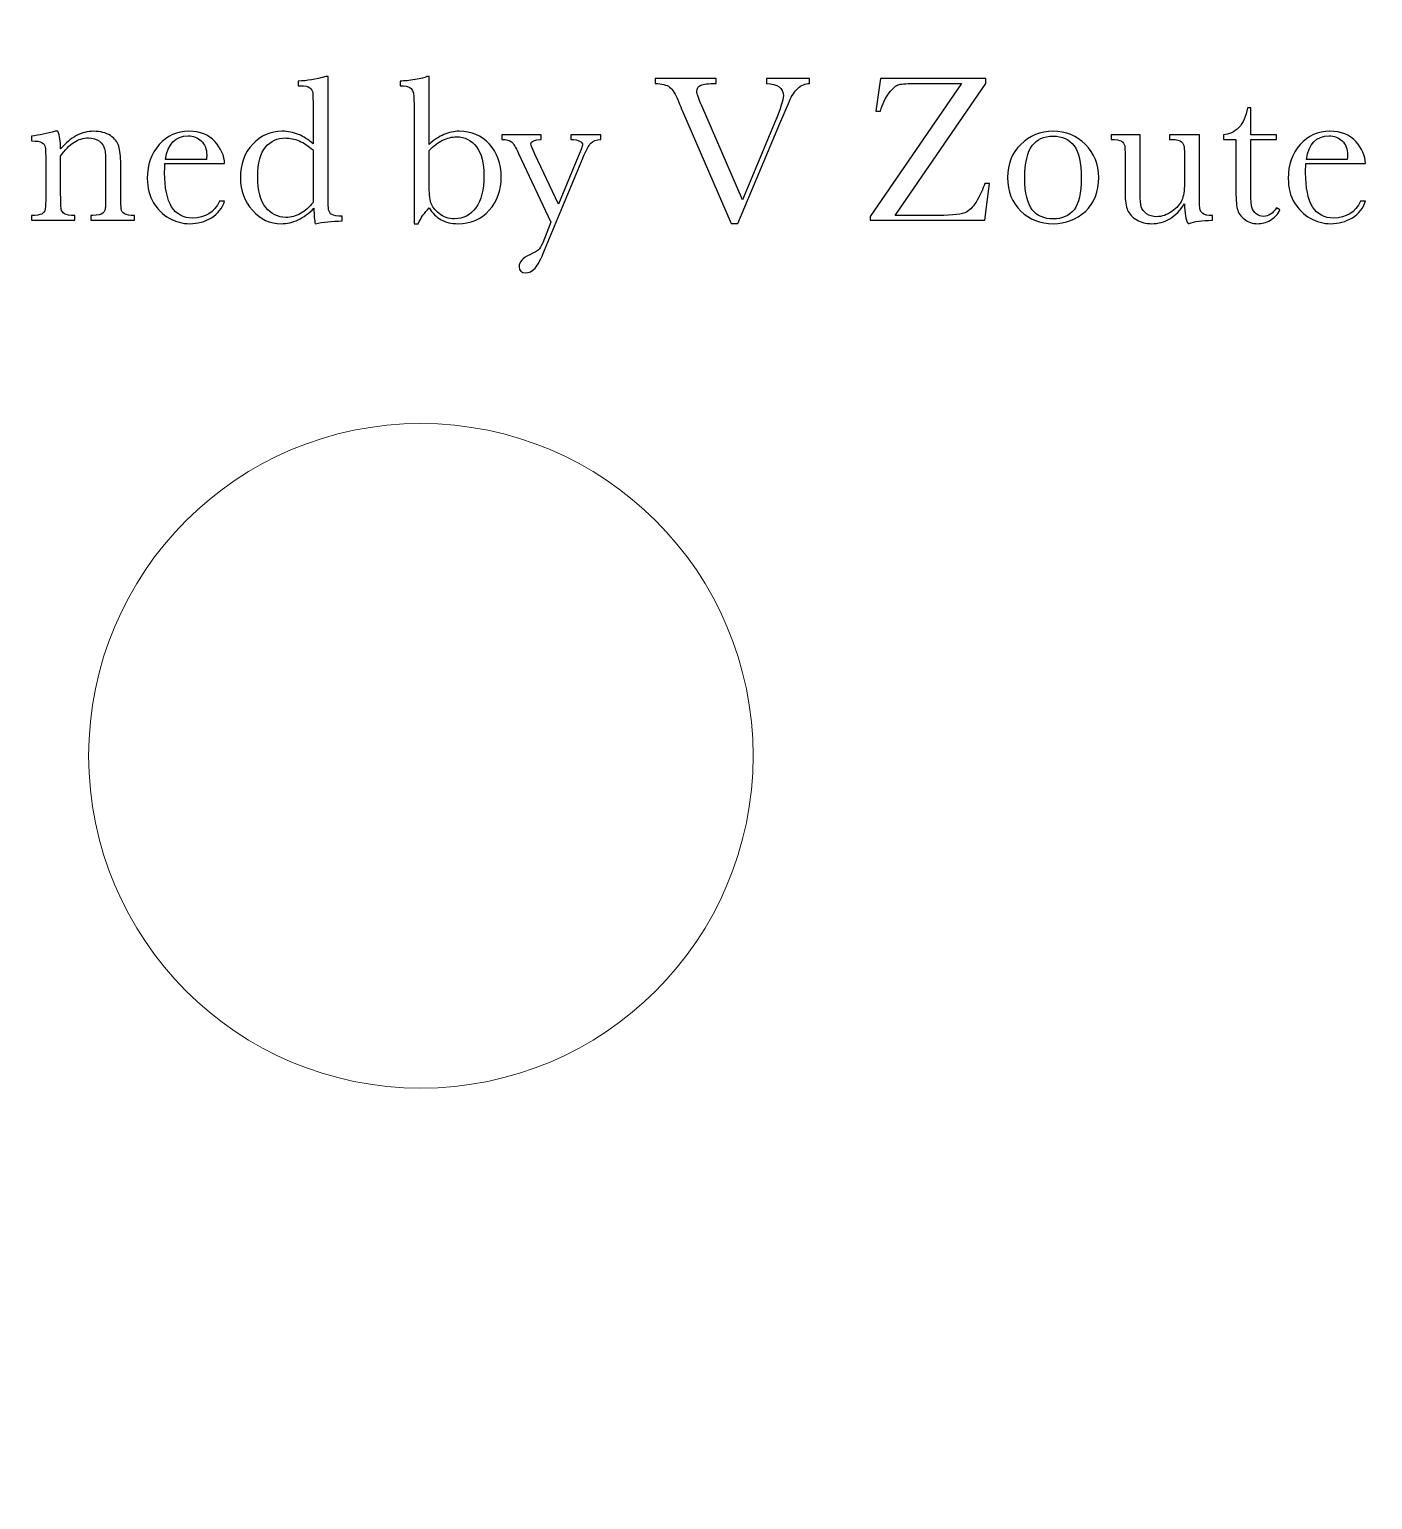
# Model space of a CAD drawing. Header units: centimetres. Extents: x -233 to -82, y 123 to 153.
# Drawn here: x -231.802 to -230.694, y 136.036 to 137.248 of the extents above; entities that cross this region are included whole.
import ezdxf

# ---------------------------------------------------------------- set-up
doc = ezdxf.new("R2010")
doc.units = ezdxf.units.CM
doc.header["$MEASUREMENT"] = 0
doc.layers.add('layer 1', color=7, linetype='Continuous')

msp = doc.modelspace()

# ---------------------------------------------------------------- linework, layer by layer
at = {"layer": 'layer 1', "color": 1, "lineweight": 9}
for points, knots in [([(-172.60329, 135.02047), (-172.60329, 135.02047), (-172.60329, 136.1423), (-172.60329, 136.1423), (-172.60329, 136.1423), (-172.60329, 136.1423), (-173.20442, 136.1423), (-173.20442, 136.1423), (-173.20442, 136.1423), (-173.20442, 136.1423), (-173.20442, 137.14133), (-173.20442, 137.14133), (-173.20442, 137.14133), (-173.20442, 137.14133), (-172.60329, 137.14133), (-172.60329, 137.14133), (-172.60329, 137.14133), (-172.60329, 137.14133), (-172.60329, 138.27586), (-172.60329, 138.27586), (-172.60329, 138.27586), (-172.60329, 138.27586), (-232.60444, 137.28742), (-232.60444, 137.28742), (-232.60444, 137.28742), (-232.60444, 137.28742), (-232.60444, 136.0068), (-232.60444, 136.0068)], [0, 0, 0, 0, 0.125, 0.125, 0.125, 0.125, 0.25, 0.25, 0.25, 0.25, 0.375, 0.375, 0.375, 0.375, 0.5, 0.5, 0.5, 0.5, 0.625, 0.625, 0.625, 0.625, 0.75, 0.75, 0.75, 0.75, 1, 1, 1, 1]), ([(-231.47942, 136.37511), (-231.32804, 136.37511), (-231.20531, 136.49784), (-231.20531, 136.64926), (-231.20531, 136.64926), (-231.20531, 136.80063), (-231.32804, 136.92333), (-231.47942, 136.92333), (-231.47942, 136.92333), (-231.63083, 136.92333), (-231.75353, 136.80063), (-231.75353, 136.64926), (-231.75353, 136.64926), (-231.75353, 136.49784), (-231.63083, 136.37511), (-231.47942, 136.37511)], [0, 0, 0, 0, 0.2, 0.2, 0.2, 0.2, 0.4, 0.4, 0.4, 0.4, 0.6, 0.6, 0.6, 0.6, 1, 1, 1, 1])]:
    msp.add_open_spline(points, degree=3, knots=knots, dxfattribs=at)
at = {"layer": 'layer 1'}
for points, knots in [([(-231.56837, 137.15405), (-231.56837, 137.15405), (-231.56837, 137.1816), (-231.56837, 137.1816), (-231.56837, 137.1816), (-231.56837, 137.18915), (-231.56847, 137.1939), (-231.56867, 137.19585), (-231.56867, 137.19585), (-231.56887, 137.1978), (-231.56967, 137.19925), (-231.57112, 137.2003), (-231.57112, 137.2003), (-231.57257, 137.20135), (-231.57517, 137.20185), (-231.57882, 137.20185), (-231.57882, 137.20185), (-231.57882, 137.20185), (-231.58062, 137.20185), (-231.58062, 137.20185), (-231.58062, 137.20185), (-231.58062, 137.20185), (-231.58062, 137.2058), (-231.58062, 137.2058), (-231.58062, 137.2058), (-231.57367, 137.20595), (-231.56607, 137.2072), (-231.55777, 137.20945), (-231.55777, 137.20945), (-231.55777, 137.20945), (-231.55597, 137.20945), (-231.55597, 137.20945), (-231.55597, 137.20945), (-231.55597, 137.20945), (-231.55597, 137.1146), (-231.55597, 137.1146), (-231.55597, 137.1146), (-231.55597, 137.1064), (-231.55582, 137.1014), (-231.55552, 137.09965), (-231.55552, 137.09965), (-231.55527, 137.09785), (-231.55437, 137.0965), (-231.55282, 137.09565), (-231.55282, 137.09565), (-231.55132, 137.0948), (-231.54852, 137.09435), (-231.54437, 137.09435), (-231.54437, 137.09435), (-231.54437, 137.09435), (-231.54437, 137.0904), (-231.54437, 137.0904), (-231.54437, 137.0904), (-231.55272, 137.09025), (-231.56012, 137.0895), (-231.56657, 137.08815), (-231.56657, 137.08815), (-231.56727, 137.09085), (-231.56762, 137.0951), (-231.56762, 137.1009), (-231.56762, 137.1009), (-231.57187, 137.09665), (-231.57622, 137.0935), (-231.58072, 137.09135), (-231.58072, 137.09135), (-231.58527, 137.0892), (-231.58992, 137.08815), (-231.59472, 137.08815), (-231.59472, 137.08815), (-231.60387, 137.08815), (-231.61172, 137.09185), (-231.61837, 137.0992), (-231.61837, 137.0992), (-231.62502, 137.10655), (-231.62832, 137.11545), (-231.62832, 137.1259), (-231.62832, 137.1259), (-231.62832, 137.13735), (-231.62492, 137.14665), (-231.61817, 137.15375), (-231.61817, 137.15375), (-231.61142, 137.16085), (-231.60332, 137.1644), (-231.59397, 137.1644), (-231.59397, 137.1644), (-231.58922, 137.1644), (-231.58467, 137.16355), (-231.58042, 137.1618), (-231.58042, 137.1618), (-231.57617, 137.16005), (-231.57217, 137.1575), (-231.56837, 137.15405)], [0, 0, 0, 0, 0.0416667, 0.0416667, 0.0416667, 0.0416667, 0.0833333, 0.0833333, 0.0833333, 0.0833333, 0.125, 0.125, 0.125, 0.125, 0.1666667, 0.1666667, 0.1666667, 0.1666667, 0.2083333, 0.2083333, 0.2083333, 0.2083333, 0.25, 0.25, 0.25, 0.25, 0.2916667, 0.2916667, 0.2916667, 0.2916667, 0.3333333, 0.3333333, 0.3333333, 0.3333333, 0.375, 0.375, 0.375, 0.375, 0.4166667, 0.4166667, 0.4166667, 0.4166667, 0.4583333, 0.4583333, 0.4583333, 0.4583333, 0.5, 0.5, 0.5, 0.5, 0.5416667, 0.5416667, 0.5416667, 0.5416667, 0.5833333, 0.5833333, 0.5833333, 0.5833333, 0.625, 0.625, 0.625, 0.625, 0.6666667, 0.6666667, 0.6666667, 0.6666667, 0.7083333, 0.7083333, 0.7083333, 0.7083333, 0.75, 0.75, 0.75, 0.75, 0.7916667, 0.7916667, 0.7916667, 0.7916667, 0.8333333, 0.8333333, 0.8333333, 0.8333333, 0.875, 0.875, 0.875, 0.875, 0.9166667, 0.9166667, 0.9166667, 0.9166667, 1, 1, 1, 1]), ([(-231.48167, 137.08815), (-231.48167, 137.08815), (-231.48502, 137.08815), (-231.48502, 137.08815), (-231.48502, 137.08815), (-231.48502, 137.08815), (-231.48502, 137.18255), (-231.48502, 137.18255), (-231.48502, 137.18255), (-231.48502, 137.18945), (-231.48522, 137.1939), (-231.48557, 137.1959), (-231.48557, 137.1959), (-231.48592, 137.1979), (-231.48687, 137.1994), (-231.48842, 137.2004), (-231.48842, 137.2004), (-231.48997, 137.20135), (-231.49262, 137.20185), (-231.49637, 137.20185), (-231.49637, 137.20185), (-231.49637, 137.20185), (-231.49637, 137.2058), (-231.49637, 137.2058), (-231.49637, 137.2058), (-231.49302, 137.2058), (-231.48892, 137.2062), (-231.48417, 137.207), (-231.48417, 137.207), (-231.47942, 137.2078), (-231.47617, 137.2086), (-231.47442, 137.20945), (-231.47442, 137.20945), (-231.47442, 137.20945), (-231.47262, 137.20945), (-231.47262, 137.20945), (-231.47262, 137.20945), (-231.47262, 137.20945), (-231.47262, 137.1536), (-231.47262, 137.1536), (-231.47262, 137.1536), (-231.46857, 137.15725), (-231.46452, 137.15995), (-231.46037, 137.16175), (-231.46037, 137.16175), (-231.45622, 137.1635), (-231.45207, 137.1644), (-231.44782, 137.1644), (-231.44782, 137.1644), (-231.43767, 137.1644), (-231.42932, 137.16085), (-231.42282, 137.1538), (-231.42282, 137.1538), (-231.41637, 137.14675), (-231.41312, 137.1377), (-231.41312, 137.12675), (-231.41312, 137.12675), (-231.41312, 137.1157), (-231.41642, 137.10655), (-231.42307, 137.0992), (-231.42307, 137.0992), (-231.42972, 137.09185), (-231.43837, 137.08815), (-231.44902, 137.08815), (-231.44902, 137.08815), (-231.45427, 137.08815), (-231.45882, 137.08925), (-231.46277, 137.09145), (-231.46277, 137.09145), (-231.46672, 137.0936), (-231.46997, 137.09685), (-231.47262, 137.10115), (-231.47262, 137.10115), (-231.47637, 137.0974), (-231.47937, 137.0931), (-231.48167, 137.08815)], [0, 0, 0, 0, 0.05, 0.05, 0.05, 0.05, 0.1, 0.1, 0.1, 0.1, 0.15, 0.15, 0.15, 0.15, 0.2, 0.2, 0.2, 0.2, 0.25, 0.25, 0.25, 0.25, 0.3, 0.3, 0.3, 0.3, 0.35, 0.35, 0.35, 0.35, 0.4, 0.4, 0.4, 0.4, 0.45, 0.45, 0.45, 0.45, 0.5, 0.5, 0.5, 0.5, 0.55, 0.55, 0.55, 0.55, 0.6, 0.6, 0.6, 0.6, 0.65, 0.65, 0.65, 0.65, 0.7, 0.7, 0.7, 0.7, 0.75, 0.75, 0.75, 0.75, 0.8, 0.8, 0.8, 0.8, 0.85, 0.85, 0.85, 0.85, 0.9, 0.9, 0.9, 0.9, 1, 1, 1, 1]), ([(-231.21796, 137.08825), (-231.21796, 137.08825), (-231.22331, 137.08825), (-231.22331, 137.08825), (-231.22331, 137.08825), (-231.22331, 137.08825), (-231.26361, 137.1811), (-231.26361, 137.1811), (-231.26361, 137.1811), (-231.26436, 137.18275), (-231.26556, 137.18565), (-231.26716, 137.1897), (-231.26716, 137.1897), (-231.26941, 137.1952), (-231.27176, 137.1989), (-231.27421, 137.2008), (-231.27421, 137.2008), (-231.27666, 137.2027), (-231.28066, 137.2037), (-231.28621, 137.20385), (-231.28621, 137.20385), (-231.28621, 137.20385), (-231.28621, 137.2078), (-231.28621, 137.2078), (-231.28621, 137.2078), (-231.28621, 137.2078), (-231.23591, 137.2078), (-231.23591, 137.2078), (-231.23591, 137.2078), (-231.23591, 137.2078), (-231.23591, 137.20385), (-231.23591, 137.20385), (-231.23591, 137.20385), (-231.24216, 137.20385), (-231.24636, 137.2034), (-231.24851, 137.20245), (-231.24851, 137.20245), (-231.25066, 137.2015), (-231.25176, 137.19975), (-231.25176, 137.1972), (-231.25176, 137.1972), (-231.25176, 137.19555), (-231.25041, 137.19165), (-231.24771, 137.1855), (-231.24771, 137.1855), (-231.24771, 137.1855), (-231.21411, 137.10795), (-231.21411, 137.10795), (-231.21411, 137.10795), (-231.21411, 137.10795), (-231.18716, 137.1725), (-231.18716, 137.1725), (-231.18716, 137.1725), (-231.18261, 137.18325), (-231.18036, 137.1903), (-231.18036, 137.1936), (-231.18036, 137.1936), (-231.18036, 137.2002), (-231.18501, 137.2036), (-231.19436, 137.20385), (-231.19436, 137.20385), (-231.19436, 137.20385), (-231.19436, 137.2078), (-231.19436, 137.2078), (-231.19436, 137.2078), (-231.19436, 137.2078), (-231.15871, 137.2078), (-231.15871, 137.2078), (-231.15871, 137.2078), (-231.15871, 137.2078), (-231.15871, 137.20385), (-231.15871, 137.20385), (-231.15871, 137.20385), (-231.16236, 137.2037), (-231.16551, 137.2024), (-231.16826, 137.19995), (-231.16826, 137.19995), (-231.17101, 137.1975), (-231.17341, 137.19385), (-231.17541, 137.1891), (-231.17541, 137.1891), (-231.17541, 137.1891), (-231.18326, 137.17075), (-231.18326, 137.17075), (-231.18326, 137.17075), (-231.18326, 137.17075), (-231.21796, 137.08825), (-231.21796, 137.08825)], [0, 0, 0, 0, 0.0434783, 0.0434783, 0.0434783, 0.0434783, 0.0869565, 0.0869565, 0.0869565, 0.0869565, 0.1304348, 0.1304348, 0.1304348, 0.1304348, 0.173913, 0.173913, 0.173913, 0.173913, 0.2173913, 0.2173913, 0.2173913, 0.2173913, 0.2608696, 0.2608696, 0.2608696, 0.2608696, 0.3043478, 0.3043478, 0.3043478, 0.3043478, 0.3478261, 0.3478261, 0.3478261, 0.3478261, 0.3913043, 0.3913043, 0.3913043, 0.3913043, 0.4347826, 0.4347826, 0.4347826, 0.4347826, 0.4782609, 0.4782609, 0.4782609, 0.4782609, 0.5217391, 0.5217391, 0.5217391, 0.5217391, 0.5652174, 0.5652174, 0.5652174, 0.5652174, 0.6086957, 0.6086957, 0.6086957, 0.6086957, 0.6521739, 0.6521739, 0.6521739, 0.6521739, 0.6956522, 0.6956522, 0.6956522, 0.6956522, 0.7391304, 0.7391304, 0.7391304, 0.7391304, 0.7826087, 0.7826087, 0.7826087, 0.7826087, 0.826087, 0.826087, 0.826087, 0.826087, 0.8695652, 0.8695652, 0.8695652, 0.8695652, 0.9130435, 0.9130435, 0.9130435, 0.9130435, 1, 1, 1, 1]), ([(-231.10866, 137.091), (-231.10866, 137.091), (-231.10866, 137.094), (-231.10866, 137.094), (-231.10866, 137.094), (-231.10866, 137.094), (-231.03331, 137.20385), (-231.03331, 137.20385), (-231.03331, 137.20385), (-231.03331, 137.20385), (-231.06966, 137.20385), (-231.06966, 137.20385), (-231.06966, 137.20385), (-231.07746, 137.20385), (-231.08256, 137.20355), (-231.08491, 137.2029), (-231.08491, 137.2029), (-231.08731, 137.20225), (-231.09006, 137.2), (-231.09316, 137.19605), (-231.09316, 137.19605), (-231.09626, 137.1921), (-231.09861, 137.18705), (-231.10021, 137.1809), (-231.10021, 137.1809), (-231.10021, 137.1809), (-231.10401, 137.1809), (-231.10401, 137.1809), (-231.10401, 137.1809), (-231.10401, 137.1809), (-231.10021, 137.2078), (-231.10021, 137.2078), (-231.10021, 137.2078), (-231.10021, 137.2078), (-231.01341, 137.2078), (-231.01341, 137.2078), (-231.01341, 137.2078), (-231.01341, 137.2078), (-231.01341, 137.20385), (-231.01341, 137.20385), (-231.01341, 137.20385), (-231.01341, 137.20385), (-231.08801, 137.09495), (-231.08801, 137.09495), (-231.08801, 137.09495), (-231.08801, 137.09495), (-231.05236, 137.09495), (-231.05236, 137.09495), (-231.05236, 137.09495), (-231.04021, 137.09495), (-231.03251, 137.0959), (-231.02926, 137.0978), (-231.02926, 137.0978), (-231.02601, 137.0997), (-231.02301, 137.103), (-231.02036, 137.10765), (-231.02036, 137.10765), (-231.01771, 137.1123), (-231.01566, 137.1168), (-231.01426, 137.12125), (-231.01426, 137.12125), (-231.01426, 137.12125), (-231.01031, 137.12125), (-231.01031, 137.12125), (-231.01031, 137.12125), (-231.01031, 137.12125), (-231.01426, 137.091), (-231.01426, 137.091), (-231.01426, 137.091), (-231.01426, 137.091), (-231.10866, 137.091), (-231.10866, 137.091)], [0, 0, 0, 0, 0.0526316, 0.0526316, 0.0526316, 0.0526316, 0.1052632, 0.1052632, 0.1052632, 0.1052632, 0.1578947, 0.1578947, 0.1578947, 0.1578947, 0.2105263, 0.2105263, 0.2105263, 0.2105263, 0.2631579, 0.2631579, 0.2631579, 0.2631579, 0.3157895, 0.3157895, 0.3157895, 0.3157895, 0.3684211, 0.3684211, 0.3684211, 0.3684211, 0.4210526, 0.4210526, 0.4210526, 0.4210526, 0.4736842, 0.4736842, 0.4736842, 0.4736842, 0.5263158, 0.5263158, 0.5263158, 0.5263158, 0.5789474, 0.5789474, 0.5789474, 0.5789474, 0.6315789, 0.6315789, 0.6315789, 0.6315789, 0.6842105, 0.6842105, 0.6842105, 0.6842105, 0.7368421, 0.7368421, 0.7368421, 0.7368421, 0.7894737, 0.7894737, 0.7894737, 0.7894737, 0.8421053, 0.8421053, 0.8421053, 0.8421053, 0.8947368, 0.8947368, 0.8947368, 0.8947368, 1, 1, 1, 1]), ([(-230.77346, 137.1576), (-230.77346, 137.1576), (-230.79471, 137.1576), (-230.79471, 137.1576), (-230.79471, 137.1576), (-230.79471, 137.1576), (-230.79471, 137.11495), (-230.79471, 137.11495), (-230.79471, 137.11495), (-230.79471, 137.1084), (-230.79441, 137.10395), (-230.79386, 137.1017), (-230.79386, 137.1017), (-230.79331, 137.09945), (-230.79206, 137.0976), (-230.79021, 137.09625), (-230.79021, 137.09625), (-230.78836, 137.0949), (-230.78636, 137.0942), (-230.78421, 137.0942), (-230.78421, 137.0942), (-230.78006, 137.0942), (-230.77651, 137.09655), (-230.77346, 137.10125), (-230.77346, 137.10125), (-230.77346, 137.10125), (-230.77071, 137.0996), (-230.77071, 137.0996), (-230.77071, 137.0996), (-230.77246, 137.09585), (-230.77511, 137.093), (-230.77856, 137.09105), (-230.77856, 137.09105), (-230.78206, 137.0891), (-230.78556, 137.08815), (-230.78911, 137.08815), (-230.78911, 137.08815), (-230.79326, 137.08815), (-230.79686, 137.0894), (-230.80001, 137.09185), (-230.80001, 137.09185), (-230.80316, 137.0943), (-230.80511, 137.09715), (-230.80586, 137.1004), (-230.80586, 137.1004), (-230.80666, 137.10365), (-230.80706, 137.1094), (-230.80706, 137.1176), (-230.80706, 137.1176), (-230.80706, 137.1176), (-230.80706, 137.1576), (-230.80706, 137.1576), (-230.80706, 137.1576), (-230.80706, 137.1576), (-230.81731, 137.1576), (-230.81731, 137.1576), (-230.81731, 137.1576), (-230.81731, 137.1576), (-230.81731, 137.16155), (-230.81731, 137.16155), (-230.81731, 137.16155), (-230.81256, 137.16165), (-230.80836, 137.16365), (-230.80461, 137.1675), (-230.80461, 137.1675), (-230.80091, 137.17135), (-230.79856, 137.1767), (-230.79751, 137.18365), (-230.79751, 137.18365), (-230.79751, 137.18365), (-230.79471, 137.18365), (-230.79471, 137.18365), (-230.79471, 137.18365), (-230.79471, 137.18365), (-230.79471, 137.16155), (-230.79471, 137.16155), (-230.79471, 137.16155), (-230.79471, 137.16155), (-230.77346, 137.16155), (-230.77346, 137.16155), (-230.77346, 137.16155), (-230.77346, 137.16155), (-230.77346, 137.1576), (-230.77346, 137.1576)], [0, 0, 0, 0, 0.0454545, 0.0454545, 0.0454545, 0.0454545, 0.0909091, 0.0909091, 0.0909091, 0.0909091, 0.1363636, 0.1363636, 0.1363636, 0.1363636, 0.1818182, 0.1818182, 0.1818182, 0.1818182, 0.2272727, 0.2272727, 0.2272727, 0.2272727, 0.2727273, 0.2727273, 0.2727273, 0.2727273, 0.3181818, 0.3181818, 0.3181818, 0.3181818, 0.3636364, 0.3636364, 0.3636364, 0.3636364, 0.4090909, 0.4090909, 0.4090909, 0.4090909, 0.4545455, 0.4545455, 0.4545455, 0.4545455, 0.5, 0.5, 0.5, 0.5, 0.5454545, 0.5454545, 0.5454545, 0.5454545, 0.5909091, 0.5909091, 0.5909091, 0.5909091, 0.6363636, 0.6363636, 0.6363636, 0.6363636, 0.6818182, 0.6818182, 0.6818182, 0.6818182, 0.7272727, 0.7272727, 0.7272727, 0.7272727, 0.7727273, 0.7727273, 0.7727273, 0.7727273, 0.8181818, 0.8181818, 0.8181818, 0.8181818, 0.8636364, 0.8636364, 0.8636364, 0.8636364, 0.9090909, 0.9090909, 0.9090909, 0.9090909, 1, 1, 1, 1]), ([(-231.78117, 137.1644), (-231.78117, 137.1644), (-231.77887, 137.1644), (-231.77887, 137.1644), (-231.77887, 137.1644), (-231.77752, 137.16085), (-231.77677, 137.156), (-231.77662, 137.14985), (-231.77662, 137.14985), (-231.77247, 137.1547), (-231.76817, 137.15835), (-231.76362, 137.1608), (-231.76362, 137.1608), (-231.75907, 137.1632), (-231.75437, 137.1644), (-231.74942, 137.1644), (-231.74942, 137.1644), (-231.74377, 137.1644), (-231.73917, 137.1632), (-231.73557, 137.16085), (-231.73557, 137.16085), (-231.73197, 137.1585), (-231.72967, 137.1556), (-231.72862, 137.1522), (-231.72862, 137.1522), (-231.72757, 137.14875), (-231.72707, 137.1438), (-231.72707, 137.13725), (-231.72707, 137.13725), (-231.72707, 137.13725), (-231.72707, 137.1152), (-231.72707, 137.1152), (-231.72707, 137.1152), (-231.72707, 137.10705), (-231.72692, 137.10205), (-231.72662, 137.1003), (-231.72662, 137.1003), (-231.72637, 137.09855), (-231.72547, 137.0972), (-231.72392, 137.0963), (-231.72392, 137.0963), (-231.72242, 137.0954), (-231.71962, 137.09495), (-231.71557, 137.09495), (-231.71557, 137.09495), (-231.71557, 137.09495), (-231.71557, 137.091), (-231.71557, 137.091), (-231.71557, 137.091), (-231.71557, 137.091), (-231.75162, 137.091), (-231.75162, 137.091), (-231.75162, 137.091), (-231.75162, 137.091), (-231.75162, 137.09495), (-231.75162, 137.09495), (-231.75162, 137.09495), (-231.75162, 137.09495), (-231.75002, 137.09495), (-231.75002, 137.09495), (-231.75002, 137.09495), (-231.74587, 137.09495), (-231.74317, 137.09555), (-231.74192, 137.0968), (-231.74192, 137.0968), (-231.74067, 137.098), (-231.73992, 137.0994), (-231.73977, 137.101), (-231.73977, 137.101), (-231.73962, 137.1026), (-231.73952, 137.10735), (-231.73952, 137.1152), (-231.73952, 137.1152), (-231.73952, 137.1152), (-231.73952, 137.13795), (-231.73952, 137.13795), (-231.73952, 137.13795), (-231.73952, 137.1435), (-231.73977, 137.1475), (-231.74032, 137.1499), (-231.74032, 137.1499), (-231.74087, 137.15225), (-231.74232, 137.15435), (-231.74467, 137.1562), (-231.74467, 137.1562), (-231.74707, 137.15805), (-231.75012, 137.15895), (-231.75377, 137.15895), (-231.75377, 137.15895), (-231.75797, 137.15895), (-231.76197, 137.1577), (-231.76577, 137.1552), (-231.76577, 137.1552), (-231.76962, 137.1527), (-231.77322, 137.14895), (-231.77662, 137.14395), (-231.77662, 137.14395), (-231.77662, 137.14395), (-231.77662, 137.1152), (-231.77662, 137.1152), (-231.77662, 137.1152), (-231.77662, 137.10705), (-231.77647, 137.10205), (-231.77612, 137.1003), (-231.77612, 137.1003), (-231.77582, 137.09855), (-231.77492, 137.0972), (-231.77337, 137.0963), (-231.77337, 137.0963), (-231.77187, 137.0954), (-231.76907, 137.09495), (-231.76492, 137.09495), (-231.76492, 137.09495), (-231.76492, 137.09495), (-231.76492, 137.091), (-231.76492, 137.091), (-231.76492, 137.091), (-231.76492, 137.091), (-231.80057, 137.091), (-231.80057, 137.091), (-231.80057, 137.091), (-231.80057, 137.091), (-231.80057, 137.09495), (-231.80057, 137.09495), (-231.80057, 137.09495), (-231.79662, 137.09495), (-231.79382, 137.09535), (-231.79227, 137.09615), (-231.79227, 137.09615), (-231.79072, 137.09695), (-231.78977, 137.0982), (-231.78942, 137.09985), (-231.78942, 137.09985), (-231.78907, 137.1015), (-231.78887, 137.1066), (-231.78887, 137.1152), (-231.78887, 137.1152), (-231.78887, 137.1152), (-231.78887, 137.1362), (-231.78887, 137.1362), (-231.78887, 137.1362), (-231.78887, 137.14445), (-231.78902, 137.14945), (-231.78932, 137.1512), (-231.78932, 137.1512), (-231.78962, 137.15295), (-231.79052, 137.15425), (-231.79207, 137.15515), (-231.79207, 137.15515), (-231.79362, 137.156), (-231.79642, 137.15645), (-231.80057, 137.15645), (-231.80057, 137.15645), (-231.80057, 137.15645), (-231.80057, 137.1604), (-231.80057, 137.1604), (-231.80057, 137.1604), (-231.79422, 137.1611), (-231.78777, 137.16245), (-231.78117, 137.1644)], [0, 0, 0, 0, 0.0243902, 0.0243902, 0.0243902, 0.0243902, 0.0487805, 0.0487805, 0.0487805, 0.0487805, 0.0731707, 0.0731707, 0.0731707, 0.0731707, 0.097561, 0.097561, 0.097561, 0.097561, 0.1219512, 0.1219512, 0.1219512, 0.1219512, 0.1463415, 0.1463415, 0.1463415, 0.1463415, 0.1707317, 0.1707317, 0.1707317, 0.1707317, 0.195122, 0.195122, 0.195122, 0.195122, 0.2195122, 0.2195122, 0.2195122, 0.2195122, 0.2439024, 0.2439024, 0.2439024, 0.2439024, 0.2682927, 0.2682927, 0.2682927, 0.2682927, 0.2926829, 0.2926829, 0.2926829, 0.2926829, 0.3170732, 0.3170732, 0.3170732, 0.3170732, 0.3414634, 0.3414634, 0.3414634, 0.3414634, 0.3658537, 0.3658537, 0.3658537, 0.3658537, 0.3902439, 0.3902439, 0.3902439, 0.3902439, 0.4146341, 0.4146341, 0.4146341, 0.4146341, 0.4390244, 0.4390244, 0.4390244, 0.4390244, 0.4634146, 0.4634146, 0.4634146, 0.4634146, 0.4878049, 0.4878049, 0.4878049, 0.4878049, 0.5121951, 0.5121951, 0.5121951, 0.5121951, 0.5365854, 0.5365854, 0.5365854, 0.5365854, 0.5609756, 0.5609756, 0.5609756, 0.5609756, 0.5853659, 0.5853659, 0.5853659, 0.5853659, 0.6097561, 0.6097561, 0.6097561, 0.6097561, 0.6341463, 0.6341463, 0.6341463, 0.6341463, 0.6585366, 0.6585366, 0.6585366, 0.6585366, 0.6829268, 0.6829268, 0.6829268, 0.6829268, 0.7073171, 0.7073171, 0.7073171, 0.7073171, 0.7317073, 0.7317073, 0.7317073, 0.7317073, 0.7560976, 0.7560976, 0.7560976, 0.7560976, 0.7804878, 0.7804878, 0.7804878, 0.7804878, 0.804878, 0.804878, 0.804878, 0.804878, 0.8292683, 0.8292683, 0.8292683, 0.8292683, 0.8536585, 0.8536585, 0.8536585, 0.8536585, 0.8780488, 0.8780488, 0.8780488, 0.8780488, 0.902439, 0.902439, 0.902439, 0.902439, 0.9268293, 0.9268293, 0.9268293, 0.9268293, 0.9512195, 0.9512195, 0.9512195, 0.9512195, 1, 1, 1, 1]), ([(-231.64132, 137.1377), (-231.64132, 137.1377), (-231.69052, 137.1377), (-231.69052, 137.1377), (-231.69052, 137.1377), (-231.69072, 137.1343), (-231.69082, 137.13175), (-231.69082, 137.1301), (-231.69082, 137.1301), (-231.69082, 137.1177), (-231.68887, 137.1084), (-231.68502, 137.10215), (-231.68502, 137.10215), (-231.68117, 137.0959), (-231.67537, 137.0928), (-231.66767, 137.0928), (-231.66767, 137.0928), (-231.65722, 137.0928), (-231.64982, 137.0975), (-231.64547, 137.10685), (-231.64547, 137.10685), (-231.64547, 137.10685), (-231.64132, 137.10685), (-231.64132, 137.10685), (-231.64132, 137.10685), (-231.64317, 137.101), (-231.64677, 137.0964), (-231.65222, 137.0931), (-231.65222, 137.0931), (-231.65767, 137.0898), (-231.66362, 137.08815), (-231.67007, 137.08815), (-231.67007, 137.08815), (-231.67602, 137.08815), (-231.68167, 137.08965), (-231.68697, 137.0927), (-231.68697, 137.0927), (-231.69232, 137.0957), (-231.69667, 137.09995), (-231.70002, 137.1055), (-231.70002, 137.1055), (-231.70342, 137.111), (-231.70512, 137.1177), (-231.70512, 137.12555), (-231.70512, 137.12555), (-231.70512, 137.1367), (-231.70187, 137.14595), (-231.69532, 137.15335), (-231.69532, 137.15335), (-231.68877, 137.1607), (-231.68062, 137.1644), (-231.67077, 137.1644), (-231.67077, 137.1644), (-231.66152, 137.1644), (-231.65437, 137.1616), (-231.64932, 137.15595), (-231.64932, 137.15595), (-231.64427, 137.1503), (-231.64162, 137.14425), (-231.64132, 137.1377)], [0, 0, 0, 0, 0.0625, 0.0625, 0.0625, 0.0625, 0.125, 0.125, 0.125, 0.125, 0.1875, 0.1875, 0.1875, 0.1875, 0.25, 0.25, 0.25, 0.25, 0.3125, 0.3125, 0.3125, 0.3125, 0.375, 0.375, 0.375, 0.375, 0.4375, 0.4375, 0.4375, 0.4375, 0.5, 0.5, 0.5, 0.5, 0.5625, 0.5625, 0.5625, 0.5625, 0.625, 0.625, 0.625, 0.625, 0.6875, 0.6875, 0.6875, 0.6875, 0.75, 0.75, 0.75, 0.75, 0.8125, 0.8125, 0.8125, 0.8125, 0.875, 0.875, 0.875, 0.875, 1, 1, 1, 1]), ([(-231.65637, 137.14115), (-231.65622, 137.14245), (-231.65612, 137.1436), (-231.65612, 137.14465), (-231.65612, 137.14465), (-231.65612, 137.1497), (-231.65762, 137.15365), (-231.66057, 137.15645), (-231.66057, 137.15645), (-231.66352, 137.1592), (-231.66717, 137.1606), (-231.67147, 137.1606), (-231.67147, 137.1606), (-231.68192, 137.1606), (-231.68812, 137.1541), (-231.69017, 137.14115), (-231.69017, 137.14115), (-231.69017, 137.14115), (-231.65637, 137.14115), (-231.65637, 137.14115)], [0, 0, 0, 0, 0.1666667, 0.1666667, 0.1666667, 0.1666667, 0.3333333, 0.3333333, 0.3333333, 0.3333333, 0.5, 0.5, 0.5, 0.5, 0.6666667, 0.6666667, 0.6666667, 0.6666667, 1, 1, 1, 1]), ([(-231.36591, 137.10435), (-231.36591, 137.10435), (-231.34956, 137.14355), (-231.34956, 137.14355), (-231.34956, 137.14355), (-231.34721, 137.1493), (-231.34601, 137.15245), (-231.34601, 137.1531), (-231.34601, 137.1531), (-231.34601, 137.15595), (-231.34921, 137.15745), (-231.35561, 137.1576), (-231.35561, 137.1576), (-231.35561, 137.1576), (-231.35561, 137.16155), (-231.35561, 137.16155), (-231.35561, 137.16155), (-231.35561, 137.16155), (-231.33081, 137.16155), (-231.33081, 137.16155), (-231.33081, 137.16155), (-231.33081, 137.16155), (-231.33081, 137.1576), (-231.33081, 137.1576), (-231.33081, 137.1576), (-231.33466, 137.1574), (-231.33746, 137.15635), (-231.33921, 137.1545), (-231.33921, 137.1545), (-231.34101, 137.15265), (-231.34321, 137.1485), (-231.34586, 137.14215), (-231.34586, 137.14215), (-231.34586, 137.14215), (-231.37731, 137.0663), (-231.37731, 137.0663), (-231.37731, 137.0663), (-231.38026, 137.05905), (-231.38291, 137.05415), (-231.38521, 137.0515), (-231.38521, 137.0515), (-231.38751, 137.0489), (-231.39006, 137.0476), (-231.39281, 137.0476), (-231.39281, 137.0476), (-231.39656, 137.0476), (-231.39841, 137.0493), (-231.39841, 137.05265), (-231.39841, 137.05265), (-231.39841, 137.0566), (-231.39541, 137.0599), (-231.38946, 137.0626), (-231.38946, 137.0626), (-231.38596, 137.06415), (-231.38361, 137.06545), (-231.38241, 137.06655), (-231.38241, 137.06655), (-231.38126, 137.06765), (-231.38006, 137.06965), (-231.37891, 137.0725), (-231.37891, 137.0725), (-231.37891, 137.0725), (-231.37221, 137.0893), (-231.37221, 137.0893), (-231.37221, 137.0893), (-231.37221, 137.0893), (-231.39876, 137.1461), (-231.39876, 137.1461), (-231.39876, 137.1461), (-231.40111, 137.1511), (-231.40301, 137.15425), (-231.40456, 137.1556), (-231.40456, 137.1556), (-231.40611, 137.15695), (-231.40876, 137.1576), (-231.41251, 137.1576), (-231.41251, 137.1576), (-231.41251, 137.1576), (-231.41251, 137.16155), (-231.41251, 137.16155), (-231.41251, 137.16155), (-231.41251, 137.16155), (-231.38016, 137.16155), (-231.38016, 137.16155), (-231.38016, 137.16155), (-231.38016, 137.16155), (-231.38016, 137.1576), (-231.38016, 137.1576), (-231.38016, 137.1576), (-231.38581, 137.1574), (-231.38866, 137.1562), (-231.38866, 137.15405), (-231.38866, 137.15405), (-231.38866, 137.1532), (-231.38756, 137.15035), (-231.38531, 137.1456), (-231.38531, 137.1456), (-231.38531, 137.1456), (-231.36591, 137.10435), (-231.36591, 137.10435)], [0, 0, 0, 0, 0.0384615, 0.0384615, 0.0384615, 0.0384615, 0.0769231, 0.0769231, 0.0769231, 0.0769231, 0.1153846, 0.1153846, 0.1153846, 0.1153846, 0.1538462, 0.1538462, 0.1538462, 0.1538462, 0.1923077, 0.1923077, 0.1923077, 0.1923077, 0.2307692, 0.2307692, 0.2307692, 0.2307692, 0.2692308, 0.2692308, 0.2692308, 0.2692308, 0.3076923, 0.3076923, 0.3076923, 0.3076923, 0.3461538, 0.3461538, 0.3461538, 0.3461538, 0.3846154, 0.3846154, 0.3846154, 0.3846154, 0.4230769, 0.4230769, 0.4230769, 0.4230769, 0.4615385, 0.4615385, 0.4615385, 0.4615385, 0.5, 0.5, 0.5, 0.5, 0.5384615, 0.5384615, 0.5384615, 0.5384615, 0.5769231, 0.5769231, 0.5769231, 0.5769231, 0.6153846, 0.6153846, 0.6153846, 0.6153846, 0.6538462, 0.6538462, 0.6538462, 0.6538462, 0.6923077, 0.6923077, 0.6923077, 0.6923077, 0.7307692, 0.7307692, 0.7307692, 0.7307692, 0.7692308, 0.7692308, 0.7692308, 0.7692308, 0.8076923, 0.8076923, 0.8076923, 0.8076923, 0.8461538, 0.8461538, 0.8461538, 0.8461538, 0.8846154, 0.8846154, 0.8846154, 0.8846154, 0.9230769, 0.9230769, 0.9230769, 0.9230769, 1, 1, 1, 1]), ([(-230.99541, 137.1264), (-230.99541, 137.1372), (-230.99181, 137.14625), (-230.98456, 137.1535), (-230.98456, 137.1535), (-230.97731, 137.16075), (-230.96841, 137.1644), (-230.95786, 137.1644), (-230.95786, 137.1644), (-230.94721, 137.1644), (-230.93831, 137.16075), (-230.93106, 137.15345), (-230.93106, 137.15345), (-230.92381, 137.14615), (-230.92021, 137.13715), (-230.92021, 137.1264), (-230.92021, 137.1264), (-230.92021, 137.1145), (-230.92386, 137.10515), (-230.93121, 137.09835), (-230.93121, 137.09835), (-230.93856, 137.09155), (-230.94746, 137.08815), (-230.95786, 137.08815), (-230.95786, 137.08815), (-230.96826, 137.08815), (-230.97711, 137.0916), (-230.98441, 137.09855), (-230.98441, 137.09855), (-230.99176, 137.10545), (-230.99541, 137.11475), (-230.99541, 137.1264)], [0, 0, 0, 0, 0.1111111, 0.1111111, 0.1111111, 0.1111111, 0.2222222, 0.2222222, 0.2222222, 0.2222222, 0.3333333, 0.3333333, 0.3333333, 0.3333333, 0.4444444, 0.4444444, 0.4444444, 0.4444444, 0.5555556, 0.5555556, 0.5555556, 0.5555556, 0.6666667, 0.6666667, 0.6666667, 0.6666667, 0.7777778, 0.7777778, 0.7777778, 0.7777778, 1, 1, 1, 1]), ([(-230.83711, 137.16155), (-230.83711, 137.16155), (-230.83711, 137.1153), (-230.83711, 137.1153), (-230.83711, 137.1153), (-230.83711, 137.1076), (-230.83701, 137.1028), (-230.83676, 137.10085), (-230.83676, 137.10085), (-230.83651, 137.0989), (-230.83566, 137.0974), (-230.83421, 137.09645), (-230.83421, 137.09645), (-230.83276, 137.09545), (-230.83011, 137.09495), (-230.82636, 137.09495), (-230.82636, 137.09495), (-230.82636, 137.09495), (-230.82636, 137.091), (-230.82636, 137.091), (-230.82636, 137.091), (-230.83506, 137.0909), (-230.84141, 137.09), (-230.84546, 137.08825), (-230.84546, 137.08825), (-230.84546, 137.08825), (-230.84651, 137.08825), (-230.84651, 137.08825), (-230.84651, 137.08825), (-230.84836, 137.0914), (-230.84931, 137.09685), (-230.84941, 137.1046), (-230.84941, 137.1046), (-230.85291, 137.09915), (-230.85691, 137.09505), (-230.86141, 137.0923), (-230.86141, 137.0923), (-230.86596, 137.08955), (-230.87091, 137.08815), (-230.87636, 137.08815), (-230.87636, 137.08815), (-230.88111, 137.08815), (-230.88526, 137.08925), (-230.88886, 137.0914), (-230.88886, 137.0914), (-230.89251, 137.09355), (-230.89496, 137.09615), (-230.89631, 137.09925), (-230.89631, 137.09925), (-230.89766, 137.10235), (-230.89836, 137.10705), (-230.89836, 137.1133), (-230.89836, 137.1133), (-230.89836, 137.1133), (-230.89836, 137.13735), (-230.89836, 137.13735), (-230.89836, 137.13735), (-230.89836, 137.1455), (-230.89851, 137.15045), (-230.89876, 137.1523), (-230.89876, 137.1523), (-230.89906, 137.1541), (-230.89996, 137.15545), (-230.90146, 137.1563), (-230.90146, 137.1563), (-230.90301, 137.15715), (-230.90581, 137.1576), (-230.90986, 137.1576), (-230.90986, 137.1576), (-230.90986, 137.1576), (-230.90986, 137.16155), (-230.90986, 137.16155), (-230.90986, 137.16155), (-230.90986, 137.16155), (-230.88596, 137.16155), (-230.88596, 137.16155), (-230.88596, 137.16155), (-230.88596, 137.16155), (-230.88596, 137.1126), (-230.88596, 137.1126), (-230.88596, 137.1126), (-230.88596, 137.1078), (-230.88566, 137.1043), (-230.88506, 137.10215), (-230.88506, 137.10215), (-230.88451, 137.09995), (-230.88301, 137.09805), (-230.88066, 137.0964), (-230.88066, 137.0964), (-230.87831, 137.09475), (-230.87561, 137.09395), (-230.87251, 137.09395), (-230.87251, 137.09395), (-230.86806, 137.09395), (-230.86386, 137.0954), (-230.85981, 137.0983), (-230.85981, 137.0983), (-230.85581, 137.1012), (-230.85306, 137.10425), (-230.85161, 137.1075), (-230.85161, 137.1075), (-230.85016, 137.11075), (-230.84941, 137.11535), (-230.84941, 137.1214), (-230.84941, 137.1214), (-230.84941, 137.1214), (-230.84941, 137.13735), (-230.84941, 137.13735), (-230.84941, 137.13735), (-230.84941, 137.14505), (-230.84951, 137.14975), (-230.84966, 137.1514), (-230.84966, 137.1514), (-230.84986, 137.15305), (-230.85061, 137.1545), (-230.85186, 137.15575), (-230.85186, 137.15575), (-230.85316, 137.157), (-230.85586, 137.1576), (-230.85991, 137.1576), (-230.85991, 137.1576), (-230.85991, 137.1576), (-230.86176, 137.1576), (-230.86176, 137.1576), (-230.86176, 137.1576), (-230.86176, 137.1576), (-230.86176, 137.16155), (-230.86176, 137.16155), (-230.86176, 137.16155), (-230.86176, 137.16155), (-230.83711, 137.16155), (-230.83711, 137.16155)], [0, 0, 0, 0, 0.0294118, 0.0294118, 0.0294118, 0.0294118, 0.0588235, 0.0588235, 0.0588235, 0.0588235, 0.0882353, 0.0882353, 0.0882353, 0.0882353, 0.1176471, 0.1176471, 0.1176471, 0.1176471, 0.1470588, 0.1470588, 0.1470588, 0.1470588, 0.1764706, 0.1764706, 0.1764706, 0.1764706, 0.2058824, 0.2058824, 0.2058824, 0.2058824, 0.2352941, 0.2352941, 0.2352941, 0.2352941, 0.2647059, 0.2647059, 0.2647059, 0.2647059, 0.2941176, 0.2941176, 0.2941176, 0.2941176, 0.3235294, 0.3235294, 0.3235294, 0.3235294, 0.3529412, 0.3529412, 0.3529412, 0.3529412, 0.3823529, 0.3823529, 0.3823529, 0.3823529, 0.4117647, 0.4117647, 0.4117647, 0.4117647, 0.4411765, 0.4411765, 0.4411765, 0.4411765, 0.4705882, 0.4705882, 0.4705882, 0.4705882, 0.5, 0.5, 0.5, 0.5, 0.5294118, 0.5294118, 0.5294118, 0.5294118, 0.5588235, 0.5588235, 0.5588235, 0.5588235, 0.5882353, 0.5882353, 0.5882353, 0.5882353, 0.6176471, 0.6176471, 0.6176471, 0.6176471, 0.6470588, 0.6470588, 0.6470588, 0.6470588, 0.6764706, 0.6764706, 0.6764706, 0.6764706, 0.7058824, 0.7058824, 0.7058824, 0.7058824, 0.7352941, 0.7352941, 0.7352941, 0.7352941, 0.7647059, 0.7647059, 0.7647059, 0.7647059, 0.7941176, 0.7941176, 0.7941176, 0.7941176, 0.8235294, 0.8235294, 0.8235294, 0.8235294, 0.8529412, 0.8529412, 0.8529412, 0.8529412, 0.8823529, 0.8823529, 0.8823529, 0.8823529, 0.9117647, 0.9117647, 0.9117647, 0.9117647, 0.9411765, 0.9411765, 0.9411765, 0.9411765, 1, 1, 1, 1]), ([(-230.70001, 137.1377), (-230.70001, 137.1377), (-230.74921, 137.1377), (-230.74921, 137.1377), (-230.74921, 137.1377), (-230.74941, 137.1343), (-230.74951, 137.13175), (-230.74951, 137.1301), (-230.74951, 137.1301), (-230.74951, 137.1177), (-230.74756, 137.1084), (-230.74371, 137.10215), (-230.74371, 137.10215), (-230.73986, 137.0959), (-230.73406, 137.0928), (-230.72636, 137.0928), (-230.72636, 137.0928), (-230.71591, 137.0928), (-230.70851, 137.0975), (-230.70416, 137.10685), (-230.70416, 137.10685), (-230.70416, 137.10685), (-230.70001, 137.10685), (-230.70001, 137.10685), (-230.70001, 137.10685), (-230.70186, 137.101), (-230.70546, 137.0964), (-230.71091, 137.0931), (-230.71091, 137.0931), (-230.71636, 137.0898), (-230.72231, 137.08815), (-230.72876, 137.08815), (-230.72876, 137.08815), (-230.73471, 137.08815), (-230.74036, 137.08965), (-230.74566, 137.0927), (-230.74566, 137.0927), (-230.75101, 137.0957), (-230.75536, 137.09995), (-230.75871, 137.1055), (-230.75871, 137.1055), (-230.76211, 137.111), (-230.76381, 137.1177), (-230.76381, 137.12555), (-230.76381, 137.12555), (-230.76381, 137.1367), (-230.76056, 137.14595), (-230.75401, 137.15335), (-230.75401, 137.15335), (-230.74746, 137.1607), (-230.73931, 137.1644), (-230.72946, 137.1644), (-230.72946, 137.1644), (-230.72021, 137.1644), (-230.71306, 137.1616), (-230.70801, 137.15595), (-230.70801, 137.15595), (-230.70296, 137.1503), (-230.70031, 137.14425), (-230.70001, 137.1377)], [0, 0, 0, 0, 0.0625, 0.0625, 0.0625, 0.0625, 0.125, 0.125, 0.125, 0.125, 0.1875, 0.1875, 0.1875, 0.1875, 0.25, 0.25, 0.25, 0.25, 0.3125, 0.3125, 0.3125, 0.3125, 0.375, 0.375, 0.375, 0.375, 0.4375, 0.4375, 0.4375, 0.4375, 0.5, 0.5, 0.5, 0.5, 0.5625, 0.5625, 0.5625, 0.5625, 0.625, 0.625, 0.625, 0.625, 0.6875, 0.6875, 0.6875, 0.6875, 0.75, 0.75, 0.75, 0.75, 0.8125, 0.8125, 0.8125, 0.8125, 0.875, 0.875, 0.875, 0.875, 1, 1, 1, 1]), ([(-230.71506, 137.14115), (-230.71491, 137.14245), (-230.71481, 137.1436), (-230.71481, 137.14465), (-230.71481, 137.14465), (-230.71481, 137.1497), (-230.71631, 137.15365), (-230.71926, 137.15645), (-230.71926, 137.15645), (-230.72221, 137.1592), (-230.72586, 137.1606), (-230.73016, 137.1606), (-230.73016, 137.1606), (-230.74061, 137.1606), (-230.74681, 137.1541), (-230.74886, 137.14115), (-230.74886, 137.14115), (-230.74886, 137.14115), (-230.71506, 137.14115), (-230.71506, 137.14115)], [0, 0, 0, 0, 0.1666667, 0.1666667, 0.1666667, 0.1666667, 0.3333333, 0.3333333, 0.3333333, 0.3333333, 0.5, 0.5, 0.5, 0.5, 0.6666667, 0.6666667, 0.6666667, 0.6666667, 1, 1, 1, 1]), ([(-231.56837, 137.14905), (-231.57217, 137.1523), (-231.57597, 137.15475), (-231.57977, 137.1564), (-231.57977, 137.1564), (-231.58362, 137.15805), (-231.58747, 137.15885), (-231.59132, 137.15885), (-231.59132, 137.15885), (-231.59777, 137.15885), (-231.60317, 137.15635), (-231.60752, 137.1514), (-231.60752, 137.1514), (-231.61187, 137.1464), (-231.61402, 137.13825), (-231.61402, 137.1269), (-231.61402, 137.1269), (-231.61402, 137.11545), (-231.61177, 137.107), (-231.60732, 137.10155), (-231.60732, 137.10155), (-231.60287, 137.0961), (-231.59742, 137.09335), (-231.59087, 137.09335), (-231.59087, 137.09335), (-231.58652, 137.09335), (-231.58247, 137.0944), (-231.57872, 137.09645), (-231.57872, 137.09645), (-231.57497, 137.0985), (-231.57152, 137.1016), (-231.56837, 137.10575), (-231.56837, 137.10575), (-231.56837, 137.10575), (-231.56837, 137.14905), (-231.56837, 137.14905)], [0, 0, 0, 0, 0.1, 0.1, 0.1, 0.1, 0.2, 0.2, 0.2, 0.2, 0.3, 0.3, 0.3, 0.3, 0.4, 0.4, 0.4, 0.4, 0.5, 0.5, 0.5, 0.5, 0.6, 0.6, 0.6, 0.6, 0.7, 0.7, 0.7, 0.7, 0.8, 0.8, 0.8, 0.8, 1, 1, 1, 1]), ([(-231.47262, 137.14855), (-231.47262, 137.14855), (-231.47262, 137.1209), (-231.47262, 137.1209), (-231.47262, 137.1209), (-231.47262, 137.11375), (-231.47212, 137.10865), (-231.47117, 137.1055), (-231.47117, 137.1055), (-231.47022, 137.10235), (-231.46797, 137.09935), (-231.46432, 137.0965), (-231.46432, 137.0965), (-231.46072, 137.09365), (-231.45652, 137.0922), (-231.45167, 137.0922), (-231.45167, 137.0922), (-231.44427, 137.0922), (-231.43837, 137.09525), (-231.43397, 137.10135), (-231.43397, 137.10135), (-231.42957, 137.1074), (-231.42737, 137.11615), (-231.42737, 137.1276), (-231.42737, 137.1276), (-231.42737, 137.1381), (-231.42942, 137.1461), (-231.43352, 137.1516), (-231.43352, 137.1516), (-231.43767, 137.15705), (-231.44312, 137.1598), (-231.44997, 137.1598), (-231.44997, 137.1598), (-231.45387, 137.1598), (-231.45772, 137.15885), (-231.46147, 137.157), (-231.46147, 137.157), (-231.46522, 137.15515), (-231.46897, 137.1523), (-231.47262, 137.14855)], [0, 0, 0, 0, 0.0909091, 0.0909091, 0.0909091, 0.0909091, 0.1818182, 0.1818182, 0.1818182, 0.1818182, 0.2727273, 0.2727273, 0.2727273, 0.2727273, 0.3636364, 0.3636364, 0.3636364, 0.3636364, 0.4545455, 0.4545455, 0.4545455, 0.4545455, 0.5454545, 0.5454545, 0.5454545, 0.5454545, 0.6363636, 0.6363636, 0.6363636, 0.6363636, 0.7272727, 0.7272727, 0.7272727, 0.7272727, 0.8181818, 0.8181818, 0.8181818, 0.8181818, 1, 1, 1, 1]), ([(-230.98111, 137.12595), (-230.98111, 137.11345), (-230.97906, 137.1047), (-230.97501, 137.09965), (-230.97501, 137.09965), (-230.97096, 137.0946), (-230.96521, 137.0921), (-230.95786, 137.0921), (-230.95786, 137.0921), (-230.95031, 137.0921), (-230.94456, 137.0946), (-230.94056, 137.09965), (-230.94056, 137.09965), (-230.93661, 137.1047), (-230.93461, 137.11345), (-230.93461, 137.12595), (-230.93461, 137.12595), (-230.93461, 137.13835), (-230.93661, 137.1472), (-230.94056, 137.1525), (-230.94056, 137.1525), (-230.94451, 137.15775), (-230.95031, 137.1604), (-230.95786, 137.1604), (-230.95786, 137.1604), (-230.96541, 137.1604), (-230.97116, 137.1578), (-230.97511, 137.15255), (-230.97511, 137.15255), (-230.97911, 137.1473), (-230.98111, 137.1384), (-230.98111, 137.12595)], [0, 0, 0, 0, 0.1111111, 0.1111111, 0.1111111, 0.1111111, 0.2222222, 0.2222222, 0.2222222, 0.2222222, 0.3333333, 0.3333333, 0.3333333, 0.3333333, 0.4444444, 0.4444444, 0.4444444, 0.4444444, 0.5555556, 0.5555556, 0.5555556, 0.5555556, 0.6666667, 0.6666667, 0.6666667, 0.6666667, 0.7777778, 0.7777778, 0.7777778, 0.7777778, 1, 1, 1, 1])]:
    msp.add_open_spline(points, degree=3, knots=knots, dxfattribs=at)

doc.saveas('drawing.dxf')
